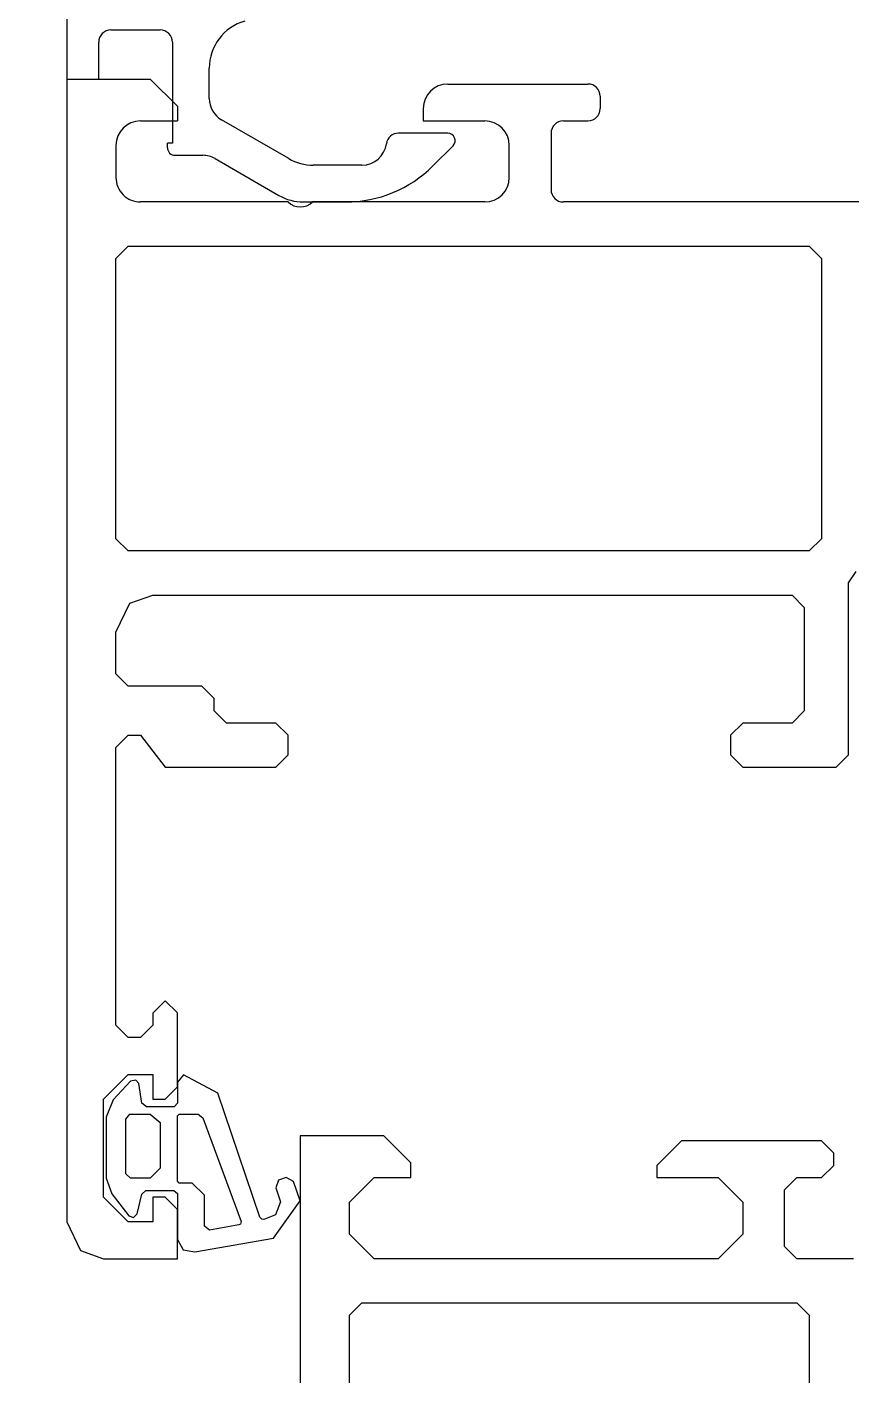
# Model space of a CAD drawing. Header units: millimetres. Extents: x 1251.1 to 1334.1, y 1577.6 to 1641.3.
# Drawn here: x 1275.2268 to 1275.2603, y 1612.5915 to 1612.6463 of the extents above; entities that cross this region are included whole.
import ezdxf

# ---------------------------------------------------------------- set-up
doc = ezdxf.new("R2010")
doc.units = ezdxf.units.MM
doc.linetypes.add('ACAD_ISO02W100', pattern=[15, 12, -3])
doc.layers.add('MONTANTI sezioni - windows structure section', color=2, linetype='Continuous')
doc.layers.add('MURATURA', color=140, linetype='Continuous')

# ---------------------------------------------------------------- blocks, each defined once
blk = doc.blocks.new('199120')
at = {"layer": 'MONTANTI sezioni - windows structure section', "linetype": 'Continuous'}
for p, q in [((26, 74.99993897000002), (-29.5, 74.99993897000002)), ((26, 71.59991455), (26, 74.99993897000002)), ((7.299987790000003, 72.99993897000002), (18.70001221, 72.99993897000002)), ((18.70001221, 72.99993897000002), (19.20001221, 72.49993897000002)), ((21, 71.99993897000002), (22, 72.99993897000002)), ((22, 72.99993897000002), (23.29998779, 72.99993897000002)), ((23.29998779, 72.99993897000002), (24.29998779, 71.99993897000002)), ((19.20001221, 72.49993897000002), (19.20001221, 54.79998778999999)), ((21, 66), (21, 71.99993897000002)), ((24.29998779, 71.99993897000002), (24.29998779, 70.49993897000002)), ((24.89996338, 70.5), (25.99993897, 71.60003661999997)), ((24.29998779, 70.5), (24.89996338, 70.5)), ((21, 65), (21, 66)), ((21, 58), (21, 65)), ((24.79998779, 60.5), (24.29998779, 60.5)), ((24.29998779, 60.5), (24.29998779, 58)), ((25.79998779, 59.5), (24.79998779, 60.5)), ((25.79998779, 53.79998778999999), (25.79998779, 59.5)), ((22, 57), (21, 58)), ((24.29998779, 58), (23.29998779, 57)), ((23.29998779, 57), (22, 57)), ((21, 54.79998778999999), (21.5, 55.29998778999999)), ((21.5, 55.29998778999999), (23.79998779, 55.29998778999999)), ((23.79998779, 55.29998778999999), (24.29998779, 54.79998778999999)), ((19.20001221, 54.79998778999999), (18.70001221, 54.29998778999999)), ((21, 52.5), (21, 54.79998778999999)), ((24.29998779, 54.79998778999999), (24.29998779, 53.79998778999999)), ((18.70001221, 54.29998778999999), (7.299987790000003, 54.29998778999999)), ((24.29998779, 53.79998778999999), (24.79998779, 53.29998778999999)), ((25.29998779, 53.29998778999999), (25.79998779, 53.79998778999999)), ((24.79998779, 53.29998778999999), (25.29998779, 53.29998778999999))]:
    blk.add_line(p, q, dxfattribs=at)
blk = doc.blocks.new('224310')
at = {"layer": 'MONTANTI sezioni - windows structure section', "linetype": 'Continuous'}
for p, q in [((2.641989093984961, 2.421451307461211), (1.751989703984947, 1.731448867461154)), ((3.281988483984946, 2.651462287461186), (2.641989093984961, 2.421451307461211)), ((5.761984203984952, 2.651462287461186), (3.281988483984946, 2.651462287461186)), ((6.471990923984947, 2.361453747461155), (5.761984203984952, 2.651462287461186)), ((7.221990923984947, 1.651462287461186), (6.471990923984947, 2.361453747461155)), ((1.751989703984947, 1.731448867461154), (1.681982373984937, 1.541461677461143)), ((3.281988483984946, 1.651462287461186), (3.451986643984952, 1.851459237461199)), ((3.281988483984946, 0.8514592374611993), (3.281988483984946, 1.651462287461186)), ((3.451986643984952, 1.851459237461199), (5.681982373984937, 1.851459237461199)), ((5.681982373984937, 1.851459237461199), (5.88197932398495, 1.681461067461214)), ((5.88197932398495, 1.681461067461214), (5.88197932398495, 0.8514592374611993)), ((7.271978713984936, 1.44145557746117), (7.221990923984947, 1.651462287461186)), ((1.681982373984937, 1.541461677461143), (1.831991533984962, 1.381458017461227)), ((1.831991533984962, 1.381458017461227), (2.63197932398495, 1.19145557746117)), ((2.63197932398495, 1.19145557746117), (2.781988483984946, 1.031451917461254)), ((6.181982373984937, 1.001453137461226), (6.331991533984962, 1.19145557746117)), ((6.331991533984962, 1.19145557746117), (7.13197932398495, 1.321460457461171)), ((7.13197932398495, 1.321460457461171), (7.271978713984936, 1.44145557746117)), ((2.781988483984946, 1.031451917461254), (2.781988483984946, -0.09853771253881405)), ((3.681982373984937, 0.4514500874611826), (3.281988483984946, 0.8514592374611993)), ((5.88197932398495, 0.8514592374611993), (5.541982983984951, 0.4514500874611826)), ((6.181982373984937, -0.1185419825387726), (6.181982373984937, 1.001453137461226)), ((5.541982983984951, 0.4514500874611826), (3.681982373984937, 0.4514500874611826)), ((0.3619903139849612, -0.4785425925388154), (0.2819884839849465, -0.9585383225388568)), ((0.7819884839849465, -0.2485468625387739), (0.3619903139849612, -0.4785425925388154)), ((2.651983593984937, -0.2485468625387739), (0.7819884839849465, -0.2485468625387739)), ((2.781988483984946, -0.09853771253881405), (2.651983593984937, -0.2485468625387739)), ((3.081991533984962, -0.318538932538786), (3.16197810398495, -0.2485468625387739)), ((3.081991533984962, -0.848537712538814), (3.081991533984962, -0.318538932538786)), ((3.16197810398495, -0.2485468625387739), (5.811987263984946, -0.2485468625387739)), ((5.811987263984946, -0.2485468625387739), (5.88197932398495, -0.3285486925387886)), ((5.88197932398495, -0.3285486925387886), (5.88197932398495, -1.088543202538801)), ((6.331991533984962, -0.2485468625387739), (6.181982373984937, -0.1185419825387726)), ((7.181982373984937, -0.2485468625387739), (6.331991533984962, -0.2485468625387739)), ((6.741979933984936, -1.888546252538845), (7.481985423984952, -0.4985468625387739)), ((7.481985423984952, -0.4985468625387739), (7.181982373984937, -0.2485468625387739)), ((0.2819884839849465, -0.9585383225388568), (0.8419860339849379, -4.158550522538803)), ((2.581991533984962, -1.348537712538814), (3.081991533984962, -0.848537712538814)), ((5.88197932398495, -1.088543202538801), (5.731985423984952, -1.278545642538802)), ((1.16197810398495, -1.55854442253883), (1.331991533984962, -1.348537712538814)), ((1.38197932398495, -2.748546862538774), (1.16197810398495, -1.55854442253883)), ((1.331991533984962, -1.348537712538814), (2.581991533984962, -1.348537712538814)), ((5.731985423984952, -1.278545642538802), (1.511984203984952, -2.848537712538814)), ((1.691992143984947, -3.608547472538817), (6.741979933984936, -1.888546252538845)), ((1.41197810398495, -2.818538932538786), (1.38197932398495, -2.748546862538774)), ((1.511984203984952, -2.848537712538814), (1.41197810398495, -2.818538932538786)), ((1.591986033984938, -3.768551132538846), (1.611990313984961, -3.688549302538831)), ((1.781988483984946, -4.238537102538828), (1.591986033984938, -3.768551132538846)), ((1.611990313984961, -3.688549302538831), (1.691992143984947, -3.608547472538817)), ((0.8419860339849379, -4.158550522538803), (2.351980543984951, -5.248546862538774)), ((2.311987263984946, -4.448543812538787), (1.781988483984946, -4.238537102538828)), ((2.891989093984961, -4.248546862538774), (2.311987263984946, -4.448543812538787)), ((3.201986643984952, -4.368541982538773), (2.891989093984961, -4.248546862538774)), ((3.311987263984946, -4.678539542538829), (3.201986643984952, -4.368541982538773)), ((3.141989093984961, -4.978542592538815), (3.311987263984946, -4.678539542538829)), ((2.351980543984951, -5.248546862538774), (3.141989093984961, -4.978542592538815))]:
    blk.add_line(p, q, dxfattribs=at)

msp = doc.modelspace()

# ---------------------------------------------------------------- hatches: boundary and pattern name
at = {"layer": 'MURATURA', "linetype": 'ACAD_ISO02W100'}
h = msp.add_hatch(dxfattribs=at)
h.set_pattern_fill('ANSI35', color=3, scale=0.05)
h.set_pattern_definition([(45, (0, 0), (-0.2245064030267288, 0.2245064030267289), []), (45, (0.2245065000000001, 0), (-0.2245064030267288, 0.2245064030267289), [0.396875, -0.079375, 0, -0.079375])])
h.paths.add_polyline_path([(1275.456753483145, 1615.634523159729), (1275.156753483145, 1615.634523159729), (1275.156753483145, 1613.888217224021), (1275.456753483146, 1613.888217224021)])
h.paths.add_polyline_path([(1275.456753483146, 1612.502217224021), (1275.156753483145, 1612.502217224021), (1275.156753483145, 1611.751262682027), (1275.456753483146, 1611.751262682027)])
h.paths.add_polyline_path([(1275.456753483146, 1611.751262682027), (1275.156753483145, 1611.751262682027), (1275.156753483145, 1610.859523159729), (1275.456753483146, 1610.859523159729)])
h.paths.add_polyline_path([(1276.706753483145, 1610.859523159729), (1275.456753483145, 1610.859523159729), (1275.456753483146, 1610.559523159729), (1276.706753483145, 1610.559523159729)])
h.paths.add_polyline_path([(1280.083173709272, 1610.859523159729), (1279.606753483146, 1610.859523159729), (1278.092753483145, 1610.859523159729), (1278.092753483145, 1610.559523159729), (1280.083173709272, 1610.559523159729)])
h.paths.add_polyline_path([(1281.066059752196, 1610.798323204241), (1281.088141802334, 1610.798323204241), (1281.088141802334, 1610.853528329592), (1281.066059752196, 1610.853528329592), (1280.383173709272, 1610.859523159729), (1280.383173709272, 1610.559523159729), (1281.066059752196, 1610.559523159729)])
h.paths.add_polyline_path([(1286.476753483145, 1610.859523159729), (1283.906555309423, 1610.859523159729), (1283.906555309423, 1610.559523159729), (1286.476753483145, 1610.559523159729)])
h.paths.add_polyline_path([(1283.431753483145, 1610.859523159729), (1282.810541713302, 1610.859523159729), (1282.810541713302, 1610.853528329592), (1282.788459663164, 1610.853528329592), (1282.788459663164, 1610.798323204241), (1282.810541713302, 1610.798323204241), (1282.810541713302, 1610.559523159729), (1283.431753483145, 1610.559523159729)])
h.paths.add_polyline_path([(1287.856753483145, 1610.859523159729), (1286.476753483145, 1610.859523159729), (1286.476753483145, 1610.559523159729), (1287.856753483145, 1610.559523159729)])
h.paths.add_polyline_path([(1288.156753483145, 1620.259523159729), (1287.856753483144, 1620.259523159729), (1287.856753483144, 1619.927217224021), (1288.156753483145, 1619.927217224021)])
h.paths.add_polyline_path([(1288.156753483145, 1618.409523159729), (1287.856753483144, 1618.409523159729), (1287.856753483144, 1618.059523159729), (1287.731753483143, 1618.059523159729), (1287.731753483143, 1618.042164282457), (1287.742994117388, 1618.042291516555), (1287.743056600734, 1618.036771357635), (1287.731753483143, 1618.036643416282), (1287.731753483143, 1617.909523159729), (1287.856753483144, 1617.909523159729), (1287.856753483144, 1616.268433821685, -0.09632442020552003), (1287.890346662308, 1616.260620894303), (1287.892460222294, 1616.261089947665, -1.409615050015798), (1287.905630186941, 1616.253700762244), (1287.920838684319, 1616.253700762244), (1287.920838684319, 1616.267700762244), (1287.925838684319, 1616.267700762244), (1287.925838684319, 1616.302200762244), (1288.035838684319, 1616.302200762244), (1288.035838684319, 1616.312200762244), (1287.980838684319, 1616.312200762244), (1287.980838684319, 1617.512200762244), (1287.941338684319, 1617.505000762244, -0.4142135623731002), (1287.942638684319, 1617.503700762245), (1287.946338684319, 1617.469200762244, -0.4142135623730951), (1287.947338684318, 1617.470200762244), (1287.966338684319, 1617.470200762244), (1287.966338684319, 1617.455200762245), (1287.942838684319, 1617.455200762245), (1287.942838684319, 1617.016534821501), (1287.942838684319, 1616.985674771253, -0.3790516119486363), (1287.94607038237, 1616.972544212884, 0.620867106915617), (1287.947540199818, 1616.971518201157, -0.7297554518617066), (1287.955522456552, 1616.949632983766, -0.5119182938506173), (1287.956838684318, 1616.948684300468), (1287.956838684319, 1616.927684300468), (1287.952838684319, 1616.927684300468), (1287.952838684319, 1616.918184300468), (1287.946088684319, 1616.915184300468), (1287.946088684319, 1616.913784821501), (1287.952838684319, 1616.913784821501), (1287.945588684319, 1616.915684300468, -1), (1287.944588684318, 1616.915684300468), (1287.94437192472, 1616.913784821501), (1287.944588684318, 1616.913784821501), (1287.944588684318, 1616.917684300468), (1287.943588684319, 1616.917684300468), (1287.944588684318, 1616.915684300468, 1), (1287.945588684319, 1616.915684300468), (1287.944588575847, 1616.927173886061, 0.4203278659906254), (1287.944088684319, 1616.927684300468), (1287.943338684319, 1616.927684300468, -0.4142135625510318), (1287.942838684319, 1616.928184300468, -1.067497911794788), (1287.945359165693, 1616.928349049124), (1287.946088684319, 1616.930989715194), (1287.946088684319, 1616.939684300468), (1287.945600615065, 1616.945331958972, -0.4883684815509557), (1287.945280935352, 1616.943787409157), (1287.944338684319, 1616.945431950885), (1287.944338684319, 1616.943818275064, 0.5773502690743991), (1287.945838684319, 1616.944684300468, 0.4202604686357269), (1287.937034562273, 1616.947708077995), (1287.938477291764, 1616.945190034751), (1287.937926534358, 1616.947245489373), (1287.935452718998, 1616.94839904842), (1287.935210026717, 1616.948008377082), (1287.934457858347, 1616.948862959561), (1287.931838684319, 1616.950084300468), (1287.93387604004, 1616.951034335043), (1287.936049672383, 1616.956321624474), (1287.938763953429, 1616.951584300468), (1287.939728677248, 1616.951584300468), (1287.942838684319, 1616.956970990725), (1287.942838684319, 1616.97516320439), (1287.942482823222, 1616.975784300468), (1287.941567801006, 1616.975784300468), (1287.939040546635, 1616.971406967493), (1287.937071039432, 1616.974844413209), (1287.935452718998, 1616.97559904842), (1287.935210026717, 1616.975208377082), (1287.934457858347, 1616.976062959561), (1287.931838684319, 1616.977284300468), (1287.930838684319, 1616.977284300468), (1287.919262518752, 1616.981334821501), (1287.910688684318, 1616.984334821501, -0.4142135623730947), (1287.910188684318, 1616.984834821501), (1287.910188684318, 1616.987334821501), (1287.942838684319, 1616.987334821501), (1287.942838684319, 1617.016534821501), (1287.942838684319, 1617.450700762244), (1287.942654862448, 1617.450900762244), (1287.923238684319, 1617.450900762244), (1287.923238684319, 1617.448900762245), (1287.916688684319, 1617.448900762245), (1287.916688684319, 1617.450900762244), (1287.898038684319, 1617.450900762244), (1287.898038684319, 1617.464700762245), (1287.884338684318, 1617.464700762245), (1287.884338684318, 1617.466543243461, -0.271448357002577), (1287.884338684318, 1617.476858281027), (1287.884338684318, 1617.531479555636), (1287.892003929958, 1617.556200762245), (1287.890666078769, 1617.556200762245, 0.8555416619106179), (1287.889748667093, 1617.562057045812), (1287.888338684319, 1617.564700762244), (1287.8901844182, 1617.564700762244), (1287.891683197536, 1617.573200762244), (1287.900338684319, 1617.573200762244), (1287.900338684319, 1617.573700762244, 0.2035297149911668), (1287.893862767395, 1617.570950762245), (1287.89534493823, 1617.570950762245, -0.3567297367405337), (1287.905406158356, 1617.57210024592, 0.2481821583237706), (1287.912838684319, 1617.571249655855), (1287.912838684319, 1617.574300762245), (1287.915838684318, 1617.573700762244), (1287.915838684318, 1617.605200762245), (1288.156753483145, 1617.605200762245)])
h.paths.add_polyline_path([(1287.927988684319, 1617.440700762244), (1287.928888684318, 1617.440700762244, 1), (1287.928888684318, 1617.441300762245), (1287.9282427172, 1617.441160347003, -0.5898519522632197)], flags=16)
h.paths.add_polyline_path([(1287.927688684319, 1616.999234821501, -7.433347962074191), (1287.926252754182, 1617.003457354266, 0.8217885193811031), (1287.926138684319, 1617.004034821501, 2.061552811797804), (1287.924938684319, 1617.003734821501)], flags=16)
h.paths.add_polyline_path([(1287.927688684319, 1616.995034821501), (1287.928688684319, 1616.989534821501), (1287.928688684319, 1616.992534821501), (1287.927688684319, 1617.00344391241)], flags=16)
h.paths.add_polyline_path([(1287.928688684319, 1617.450700762244), (1287.928688684319, 1617.447700762244), (1287.927488684319, 1617.430900762244), (1287.927488684319, 1616.995034821501), (1287.926688684319, 1616.995034821501), (1287.926688684319, 1617.430900762244), (1287.926688684319, 1617.445000762245)], flags=16)
h.paths.add_polyline_path([(1287.918888684319, 1617.445200762244), (1287.918888684319, 1617.430700762244), (1287.918888684319, 1616.995034821501), (1287.916688684319, 1616.989534821501), (1287.916688684319, 1616.992534821501), (1287.917688684319, 1617.430700762244), (1287.917688684319, 1617.445200762244)], flags=16)
h.paths.add_polyline_path([(1287.902538684318, 1617.450700762244), (1287.902538684318, 1617.016534821501), (1287.906438684319, 1616.988884821501), (1287.906438684319, 1617.016534821501)], flags=16)
h.paths.add_polyline_path([(1287.918688684319, 1617.445000762245), (1287.918688684319, 1617.430900762244), (1287.917888684319, 1617.430900762244), (1287.917888684319, 1617.445000762245)], flags=0)
h.paths.add_polyline_path([(1287.918688684319, 1616.995034821501), (1287.917888684319, 1616.995034821501), (1287.917888684319, 1617.016534821501), (1287.918688684319, 1617.016534821501)], flags=0)
h.paths.add_polyline_path([(1287.947221021968, 1616.976684300468), (1287.946095408117, 1616.976684300468), (1287.946095408117, 1616.972592205622, 0.105172265182314)], flags=17)
h.paths.add_polyline_path([(1287.947221021968, 1616.977884300468), (1287.945910087964, 1616.977884300468), (1287.945910087964, 1616.982318006593, -0.1148136773592622)], flags=17)
h.paths.add_polyline_path([(1287.905538684319, 1616.935034821501), (1287.905338684319, 1616.935034821501), (1287.905338684319, 1616.925034821501), (1287.905538684319, 1616.924881880325)], flags=16)
h.paths.add_polyline_path([(1287.942638684319, 1616.911831412435), (1287.941567801006, 1616.907834821501), (1287.942532524826, 1616.907834821501), (1287.942638684319, 1616.908020105157)], flags=16)
h.paths.add_polyline_path([(1287.942357822973, 1616.907182825313), (1287.942410728055, 1616.907380269766), (1287.942195012734, 1616.90700663987)], flags=0)
h.paths.add_polyline_path([(1287.942748225786, 1616.906934821501), (1287.942838684319, 1616.907477645112), (1287.942838684319, 1616.907834821501), (1287.941548385876, 1616.907834821501), (1287.941698365865, 1616.906934821501)], flags=0)
h.paths.add_polyline_path([(1287.941538684319, 1616.911026916347), (1287.943588684319, 1616.911026916347), (1287.943588684319, 1616.913784821501), (1287.941538684319, 1616.926312599279)], flags=16)
h.paths.add_polyline_path([(1287.912529455188, 1616.917851586117), (1287.911888684319, 1616.917209015733), (1287.911888684319, 1616.923734430852, -0.4784323438488244)], flags=16)
h.paths.add_polyline_path([(1287.954588684319, 1616.911034821501), (1287.953588684318, 1616.913784821501), (1287.953588684318, 1616.911034821501)], flags=16)
h.paths.add_polyline_path([(1287.950838684319, 1616.896534821501), (1287.951088684319, 1616.896534821501), (1287.951088684319, 1616.899284821501), (1287.951052778073, 1616.900634821501), (1287.950838684319, 1616.900634821501)], flags=16)
h.paths.add_polyline_path([(1287.954588684319, 1616.899284821501), (1287.954588684319, 1616.89946099648), (1287.95452462069, 1616.899284821501)], flags=16)
h.paths.add_polyline_path([(1287.946088684319, 1616.893784821501), (1287.948458625405, 1616.893784821501), (1287.946088684319, 1616.896349458234)], flags=16)
h.paths.add_polyline_path([(1287.942482823222, 1616.899734821501), (1287.941567801006, 1616.899734821501), (1287.941307993385, 1616.899284821501), (1287.942740653691, 1616.899284821501)], flags=0)
h.paths.add_polyline_path([(1287.92787604004, 1616.905384786926), (1287.926896192359, 1616.905841697403), (1287.927165983944, 1616.904834821501), (1287.928102133703, 1616.904834821501)], flags=16)
h.paths.add_polyline_path([(1287.928457858347, 1616.907556162408), (1287.928097746804, 1616.907388239638), (1287.928312453654, 1616.907013504708)], flags=16)
h.paths.add_polyline_path([(1287.938410728055, 1616.907380269765), (1287.937801809433, 1616.906325591775), (1287.937964968686, 1616.905716673154)], flags=0)
h.paths.add_polyline_path([(1287.938898205775, 1616.907834821501), (1287.937567801006, 1616.907834821501), (1287.936964968686, 1616.905585020655), (1287.937165983944, 1616.904834821501), (1287.938398272479, 1616.904834821501)], flags=0)
h.paths.add_polyline_path([(1287.939567801006, 1616.907834821501), (1287.939048185764, 1616.908734821501), (1287.937770128775, 1616.906504186592), (1287.938178014302, 1616.904056546894), (1287.93824829249, 1616.903934821501), (1287.938763953429, 1616.904834821501)], flags=0)
h.paths.add_polyline_path([(1287.946914791851, 1616.903784821501, -0.2283360803227158), (1287.945187847657, 1616.895100399207), (1287.942532524826, 1616.899734821501), (1287.939567801006, 1616.899734821501), (1287.937040546634, 1616.895357488525), (1287.934532524825, 1616.899734821501), (1287.933567801006, 1616.899734821501), (1287.931494668821, 1616.896144051226), (1287.930743433566, 1616.898947699366), (1287.929452718998, 1616.899549569453), (1287.929210026717, 1616.899158898115), (1287.928457858347, 1616.900013480594), (1287.925838684319, 1616.901234821501), (1287.92787604004, 1616.902184856076), (1287.928386797842, 1616.90342725769), (1287.929703733222, 1616.908342127437), (1287.929996626441, 1616.907834821501), (1287.930532524825, 1616.907834821501), (1287.933040546634, 1616.912212154475), (1287.935567801006, 1616.907834821501), (1287.936532524825, 1616.907834821501), (1287.937048185764, 1616.908734821501), (1287.937567801006, 1616.907834821501), (1287.939629717532, 1616.904834821501), (1287.942763953429, 1616.904834821501), (1287.943567801006, 1616.907834821501), (1287.943019017432, 1616.908785342534), (1287.945910087964, 1616.908785342534), (1287.945910087964, 1616.915184300468), (1287.950588684319, 1616.915184300468, 0.520473367305674), (1287.951058581031, 1616.915855172), (1287.953588684318, 1616.910858646523), (1287.951058581031, 1616.915855172, -0.5204733673048683), (1287.950588684319, 1616.915184300468), (1287.946095408117, 1616.915184300468), (1287.946095408117, 1616.911026916347, -0.07153290864980856), (1287.947050552276, 1616.908284821501), (1287.950639377775, 1616.908284821501, 0.2808556642637923), (1287.947083163659, 1616.908109204429, -0.1072910989195366)], flags=16)
h.paths.add_polyline_path([(1287.950338684319, 1616.891184300468, -0.5204733673209005), (1287.950808581031, 1616.890513428937), (1287.952862292304, 1616.893784821501)], flags=16)
h.paths.add_polyline_path([(1287.950338684319, 1616.909184300468), (1287.949338684318, 1616.909184300468), (1287.9461923721, 1616.905734821501), (1287.947221021968, 1616.905734821501)], flags=16)
h.paths.add_polyline_path([(1287.929548385877, 1616.899734821501), (1287.930178014302, 1616.903513096107), (1287.927996626441, 1616.899734821501)], flags=0)
h.paths.add_polyline_path([(1287.933048185763, 1616.908734821501), (1287.932187199802, 1616.907232114377), (1287.932660196806, 1616.906406577146)], flags=0)
h.paths.add_polyline_path([(1287.933567801006, 1616.907834821501), (1287.932201775602, 1616.910200846904), (1287.931703733222, 1616.908342127436), (1287.93199662644, 1616.907834821501)], flags=0)
h.paths.add_polyline_path([(1287.947221021968, 1616.901834821501), (1287.946095408117, 1616.901834821501), (1287.946095408117, 1616.896542726655), (1287.941387844062, 1616.896542726655), (1287.940532524826, 1616.899734821501), (1287.937567801006, 1616.899734821501), (1287.935040546635, 1616.895357488526), (1287.930813655032, 1616.902734821501), (1287.932201260124, 1616.902734821501), (1287.932322728315, 1616.903188146961), (1287.931540508162, 1616.907882094093), (1287.93293382641, 1616.905468796098), (1287.933703733222, 1616.908342127436), (1287.936248292491, 1616.903934821501), (1287.936763953429, 1616.904834821501), (1287.943838684319, 1616.904834821501), (1287.943838684319, 1616.908837452624, -0.1980842244545885)], flags=0)
h.paths.add_polyline_path([(1287.944588684318, 1616.899284821501), (1287.945838684319, 1616.896690899069), (1287.945838684319, 1616.901834821501), (1287.944588684318, 1616.902991397146)], flags=0)
h.paths.add_polyline_path([(1287.941728677248, 1616.902734821501), (1287.942941112813, 1616.904834821501), (1287.942763953429, 1616.904834821501), (1287.941560744573, 1616.902734821501)], flags=0)
h.paths.add_polyline_path([(1287.936398272479, 1616.902734821501), (1287.937048185764, 1616.898834821501), (1287.934813655032, 1616.902734821501), (1287.936398272479, 1616.902734821501), (1287.935796734173, 1616.906344532907), (1287.93672029054, 1616.90289777362), (1287.936813655032, 1616.902734821501)], flags=0)
h.paths.add_polyline_path([(1287.910338684319, 1616.908834821501, -0.4142135623731176), (1287.910638684319, 1616.908534821501), (1287.910838684319, 1616.908534821501, 0.4142135623730951), (1287.910338684319, 1616.909034821501, 2.305040646832476), (1287.903310244635, 1616.909034821501)], flags=16)
h.paths.add_polyline_path([(1287.905538684319, 1616.899034821501, 1.287696884126436), (1287.907038684319, 1616.900034821501, 3.004626061660565)], flags=16)
h.paths.add_polyline_path([(1287.945910087964, 1616.905926916347), (1287.945838684319, 1616.906934821501), (1287.945838684319, 1616.905849646742), (1287.945910087964, 1616.90473298689)], flags=0)
h.paths.add_polyline_path([(1287.932312453654, 1616.900556138293), (1287.933017845774, 1616.901787282367), (1287.932763953429, 1616.902734821501), (1287.931728677248, 1616.902734821501)], flags=0)
h.paths.add_polyline_path([(1287.909188684319, 1616.885534821501), (1287.909188684319, 1616.887534821501), (1287.899338684319, 1616.887534821501), (1287.899338684319, 1616.872534821501), (1287.906038684319, 1616.872534821501), (1287.906038684319, 1616.871034821501), (1287.904038684319, 1616.871034821501), (1287.904038684319, 1616.869034821501), (1287.899338684319, 1616.869034821501), (1287.899338684319, 1616.858034821501), (1287.904038684319, 1616.858034821501), (1287.941338684319, 1616.856034821501), (1287.941338684319, 1616.871034821501), (1287.939338684319, 1616.871034821501), (1287.939338684319, 1616.872534821501), (1287.941338684319, 1616.887534821501), (1287.936188684319, 1616.887534821501), (1287.936188684319, 1616.885034821501), (1287.909688684319, 1616.885234821501, -0.4142135623731173), (1287.909388684319, 1616.885534821501), (1287.909388684319, 1616.887534821501), (1287.909188684319, 1616.887534821501), (1287.909188684319, 1616.885534821501, 0.7207592199694189), (1287.910088684319, 1616.885234821501), (1287.935688684319, 1616.885234821501), (1287.935905498205, 1616.885327477008, -0.2047200237792095), (1287.935688684319, 1616.885234821501), (1287.909688684319, 1616.885234821501), (1287.909688684319, 1616.885034821501, -0.4142135622399033)], flags=16)
h.paths.add_polyline_path([(1287.950838684319, 1616.886684300468, 0.414213562373095), (1287.950338684319, 1616.887184300468, 0.849882950130926), (1287.950838684319, 1616.881965206704)], flags=16)
h.paths.add_polyline_path([(1287.946838684318, 1616.870184300468), (1287.948838684319, 1616.870184300468, 0.414213562373095), (1287.949338684319, 1616.870684300468, 0.4142135622399026), (1287.949838684319, 1616.870184300468, 1.917188118692041), (1287.950366635168, 1616.870940898769), (1287.954817387085, 1616.872393207077, 0.5219940003537873), (1287.947313025968, 1616.870842414351, -0.5119182938458535)], flags=16)
h.paths.add_polyline_path([(1287.967402418237, 1616.888666090777, -0.2440710539835995), (1287.967402418237, 1616.868702510159, -0.7852834424796222), (1287.963838684319, 1616.869572314453), (1287.963838684319, 1616.882684300468), (1287.961838684319, 1616.882684300468, 1.153515665027133), (1287.964252698354, 1616.886616489485, -1.103250625712284)], flags=16)
h.paths.add_polyline_path([(1287.927988684319, 1616.824534821501), (1287.928888684318, 1616.824534821501, 1), (1287.928888684318, 1616.825134821501), (1287.9282427172, 1616.82499440626, -0.5898519522632197)], flags=0)
h.paths.add_polyline_path([(1287.927688684319, 1616.383400762244, -7.433347967348145), (1287.926252754182, 1616.38762329501, 0.821788519393153), (1287.926138684319, 1616.388200762245, 2.061552811797659), (1287.924938684319, 1616.387900762244)], flags=16)
h.paths.add_polyline_path([(1287.927688684319, 1616.383400762244), (1287.927293684319, 1616.375500762244), (1287.923438684319, 1616.375500762244), (1287.923438684319, 1616.373700762245), (1287.928688684319, 1616.373700762245), (1287.928688684319, 1616.376700762244), (1287.927688684319, 1616.385100762244)], flags=16)
h.paths.add_polyline_path([(1287.917688684319, 1616.829034821501), (1287.916688684319, 1616.834534821501), (1287.916688684319, 1616.831534821501), (1287.917688684319, 1616.632519340037)], flags=0)
h.paths.add_polyline_path([(1287.921938684319, 1616.834534821501), (1287.906438684319, 1616.834534821501), (1287.906438684319, 1616.393700762244), (1287.906438684319, 1616.373050762244), (1287.907873869503, 1616.371500762245), (1287.916688684319, 1616.371500762245), (1287.916688684319, 1616.376700762244), (1287.917888684319, 1616.397100762243), (1287.917888684319, 1616.8327348215), (1287.921938684319, 1616.832734821501)], flags=16)
h.paths.add_polyline_path([(1287.928688684319, 1616.836734821501), (1287.928688684319, 1616.831534821501), (1287.927488684319, 1616.393700762243), (1287.927488684319, 1616.828834821501), (1287.926688684319, 1616.828834821501), (1287.926688684319, 1616.393700762244), (1287.926488684319, 1616.379200762244), (1287.926488684319, 1616.829034821501), (1287.929568684319, 1616.836734821501)], flags=16)
h.paths.add_polyline_path([(1287.923938684319, 1616.840234821501), (1287.912438684319, 1616.841734821501, -1), (1287.912438684319, 1616.842734821501), (1287.921438684319, 1616.842734821501), (1287.932938684319, 1616.841234821501, -1), (1287.932938684319, 1616.840234821501)], flags=16)
h.paths.add_polyline_path([(1287.938938684319, 1616.835184821501), (1287.938938684319, 1616.393700762244), (1287.942838684319, 1616.373700762244), (1287.942838684319, 1616.393700762244)], flags=16)
h.paths.add_polyline_path([(1287.943838684319, 1616.369700762245, -0.4142135624063931), (1287.944838684319, 1616.370700762245), (1287.942838684319, 1616.370700762244)], flags=16)
h.paths.add_polyline_path([(1287.942638684319, 1616.320700762245), (1287.942638684319, 1616.352400762244), (1287.941538684319, 1616.352400762244), (1287.941538684319, 1616.337000762245)], flags=16)
h.paths.add_polyline_path([(1287.918688684319, 1616.828834821501), (1287.917888684319, 1616.828834821501), (1287.917688684319, 1616.829034821501), (1287.918688684319, 1616.829034821501), (1287.918688684319, 1616.393700762244), (1287.918888684319, 1616.379200762244), (1287.918888684319, 1616.393700762244)], flags=16)
h.paths.add_polyline_path([(1287.918688684319, 1616.393500762244), (1287.918688684319, 1616.379200762244), (1287.917888684319, 1616.379200762244), (1287.917888684319, 1616.393500762244)], flags=0)
h.paths.add_polyline_path([(1287.966338684319, 1616.355200762245), (1287.966338684319, 1616.368200762244, 1), (1287.964338684319, 1616.368200762244), (1287.96438290531, 1616.355494848093, 1.161609647338991)], flags=16)
h.paths.add_polyline_path([(1287.932938684319, 1616.368000762244), (1287.923938684319, 1616.368000762244), (1287.923938684319, 1616.365500762244, -0.4142135623064989), (1287.923438684319, 1616.366000762244), (1287.923438684319, 1616.368000762244), (1287.921438684319, 1616.368000762244, -0.4142135623730941), (1287.921938684319, 1616.367500762245), (1287.923438684319, 1616.367500762245)], flags=16)
h.paths.add_polyline_path([(1287.897838684318, 1616.354787637359), (1287.898177516824, 1616.354200762244), (1287.899748691389, 1616.354200762244), (1287.897838684318, 1616.357508991535)], flags=16)
h.paths.add_polyline_path([(1287.901588684319, 1616.327750762244), (1287.901388684319, 1616.32779765508), (1287.901388684319, 1616.327550762245, -0.4142135623682167)], flags=16)
h.paths.add_polyline_path([(1287.905538684319, 1616.319200762244), (1287.905338684319, 1616.319200762244), (1287.905338684319, 1616.309200762244), (1287.905538684319, 1616.309047821068)], flags=16)
h.paths.add_polyline_path([(1287.891456346669, 1616.331300762244), (1287.892838684319, 1616.331300762244), (1287.892838684319, 1616.335858281028, 0.1183644341850213)], flags=16)
h.paths.add_polyline_path([(1287.88295634667, 1616.353300762244), (1287.884338684318, 1616.353300762244), (1287.884338684318, 1616.357858281027, 0.1183644341738465)], flags=16)
h.paths.add_polyline_path([(1287.8993467676, 1616.352700762244), (1287.899884623605, 1616.354708068181), (1287.900177516824, 1616.354200762244), (1287.900713415209, 1616.354200762244), (1287.902658182147, 1616.357595027962), (1287.902045604771, 1616.35530885807), (1287.903073641332, 1616.354829476748), (1287.904658182147, 1616.357595027962), (1287.903748691389, 1616.354200762244), (1287.904772029168, 1616.354200762244), (1287.9062881547, 1616.356214066733), (1287.905601328597, 1616.353650796819), (1287.907638684319, 1616.352700762244), (1287.905019510291, 1616.351479421337), (1287.902066491566, 1616.348124324046), (1287.902429182873, 1616.350300762244), (1287.901909567631, 1616.351200762244), (1287.900944843812, 1616.351200762244), (1287.899000076873, 1616.347806496526), (1287.899909567631, 1616.351200762244), (1287.894838684319, 1616.351200762244), (1287.894838684319, 1616.343700762244), (1287.897838684318, 1616.343700762244), (1287.897838684318, 1616.318200762244), (1287.897838684318, 1616.299200762244), (1287.911338684319, 1616.300900762245, 0.9052897873489504), (1287.912088684319, 1616.308426013914), (1287.912088684319, 1616.308200762244), (1287.915838684318, 1616.308200762244), (1287.915838684318, 1616.296200762244), (1287.894838684319, 1616.296200762244), (1287.894838684319, 1616.319450762244), (1287.893673822462, 1616.32432887276, -0.1551992392312012), (1287.891456346669, 1616.330100762244), (1287.893838684319, 1616.330100762244), (1287.895578996742, 1616.342700762244, -3.830235307395358), (1287.89428435551, 1616.346305565512, 1.795423136582553), (1287.892838684319, 1616.347200762244), (1287.892698684318, 1616.348200762244), (1287.886838684318, 1616.348200762244), (1287.886838684319, 1616.294815425555, 0.07530872579190465), (1287.887287293733, 1616.291853848631), (1287.892614084269, 1616.266232951754, -0.4101860522196146), (1287.890676512438, 1616.262491567354), (1287.891799468933, 1616.268860170107), (1287.887287293733, 1616.291853848631, -0.0753087257933803), (1287.886838684319, 1616.294815425555), (1287.886838684318, 1616.34467891707, -0.2302041215692192), (1287.882938684319, 1616.352700762244)], flags=16)
h.paths.add_polyline_path([(1287.905077987209, 1616.354923807593), (1287.904612734086, 1616.354111786011), (1287.905601328598, 1616.353650796819)], flags=16)
h.paths.add_polyline_path([(1287.903480742196, 1616.351200762244), (1287.900579162862, 1616.351200762244), (1287.901229076147, 1616.355100762244)], flags=0)
h.paths.add_polyline_path([(1287.894338684319, 1616.340700762244), (1287.893338684318, 1616.336200762244), (1287.893838684319, 1616.336200762244), (1287.897838684318, 1616.340700762244)], flags=0)
h.paths.add_polyline_path([(1287.894838684319, 1616.317200762245, 1.593227826171133), (1287.896078996742, 1616.318200762244, 1.593227826457661)], flags=0)
h.paths.add_polyline_path([(1287.897338684319, 1616.317700762245), (1287.897838684318, 1616.318200762244), (1287.896078996742, 1616.318200762244), (1287.895338684319, 1616.317700762244)], flags=0)
h.paths.add_polyline_path([(1287.894338684319, 1616.320700762244), (1287.893338684318, 1616.325200762244), (1287.893838684319, 1616.325200762244), (1287.897838684318, 1616.320700762244)], flags=16)
h.paths.add_polyline_path([(1285.35187570695, 1616.537647686661), (1286.713744738328, 1616.537647686661), (1286.713744738328, 1617.155860510672), (1285.35187570695, 1617.155860510672)], flags=9)
h.paths.add_polyline_path([(1280.827885312759, 1613.11427060983), (1282.585320510577, 1613.11427060983), (1282.585320510577, 1613.732483433841), (1280.827885312759, 1613.732483433841)], flags=9)
h.paths.add_polyline_path([(1276.848213701629, 1612.972055608124), (1278.302988599309, 1612.972055608124), (1278.302988599309, 1613.590268432135), (1276.848213701629, 1613.590268432135)], flags=9)
h.paths.add_polyline_path([(1281.003055865096, 1617.670198581119), (1282.457626124305, 1617.670198581119), (1282.457626124305, 1618.28841140513), (1281.003055865096, 1618.28841140513)], flags=9)
h.paths.add_polyline_path([(1276.388623040398, 1617.727487322587), (1278.449332453768, 1617.727487322587), (1278.449332453768, 1618.345700146598), (1276.388623040398, 1618.345700146598)], flags=9)

# ---------------------------------------------------------------- linework, layer by layer
at = {"layer": 'MONTANTI sezioni - windows structure section', "linetype": 'Continuous'}
for p, q in [((1275.228447562696, 1612.647217208761), (1275.228447562696, 1612.644217193501)), ((1275.230247489446, 1612.646217208761), (1275.232247519966, 1612.646217208761)), ((1275.229747489446, 1612.644217193501), (1275.229747489446, 1612.645717208761)), ((1275.232747519966, 1612.645717208761), (1275.232747519966, 1612.641617217911)), ((1275.234247550486, 1612.643426574601), (1275.234247550486, 1612.644658882031)), ((1275.228447562696, 1612.644217193501), (1275.228447562696, 1612.597717162981)), ((1275.228447562696, 1612.644217193501), (1275.231847556596, 1612.644217193501)), ((1275.228447562696, 1612.644217193501), (1275.229747489446, 1612.644217193501)), ((1275.232947562696, 1612.643117187401), (1275.231847556596, 1612.644217193501)), ((1275.243947562696, 1612.644017181301), (1275.249647574906, 1612.644017181301)), ((1275.250147574906, 1612.643517181301), (1275.250147574906, 1612.643017181301)), ((1275.232947562696, 1612.643117187401), (1275.232947562696, 1612.642517211811)), ((1275.242947562696, 1612.643017181301), (1275.242947562696, 1612.642517181301)), ((1275.231447562696, 1612.642517211811), (1275.232947562696, 1612.642517211811)), ((1275.237476249216, 1612.640985130201), (1275.234747550486, 1612.642560554401)), ((1275.242947562696, 1612.642517181301), (1275.245447562696, 1612.642517181301)), ((1275.248647574906, 1612.642517181301), (1275.249647574906, 1612.642517181301)), ((1275.243947562696, 1612.642017196551), (1275.241943107126, 1612.642017181291)), ((1275.248147574906, 1612.642017211811), (1275.248147574906, 1612.639717224021)), ((1275.230447562696, 1612.641517211811), (1275.230447562696, 1612.640217193501)), ((1275.232547629826, 1612.641426124471), (1275.232547629826, 1612.641617233171)), ((1275.232747519966, 1612.641617233171), (1275.232547629826, 1612.641617233171)), ((1275.232847495556, 1612.641117217911), (1275.233979545116, 1612.641117217911)), ((1275.243336448186, 1612.640681754961), (1275.244159690376, 1612.641505065811)), ((1275.246447562696, 1612.640217193501), (1275.246447562696, 1612.641517181301)), ((1275.234479545116, 1612.640983245741), (1275.237074393746, 1612.639485145461)), ((1275.240456504346, 1612.640717178241), (1275.238476249216, 1612.640717178241)), ((1275.237447562696, 1612.639217193501), (1275.231447562696, 1612.639217193501)), ((1275.238074363226, 1612.639217208761), (1275.239800590036, 1612.639217140091)), ((1275.245447562696, 1612.639217193501), (1275.238447562696, 1612.639217193501)), ((1275.260947532186, 1612.639217193501), (1275.248647574906, 1612.639217193501)), ((1275.230447562696, 1612.636917205711), (1275.230947562696, 1612.637417205711)), ((1275.230947562696, 1612.637417205711), (1275.258647544386, 1612.637417205711)), ((1275.258647544386, 1612.637417205711), (1275.259147544386, 1612.636917205711)), ((1275.230447562696, 1612.625517181301), (1275.230447562696, 1612.636917205711)), ((1275.259147544386, 1612.636917205711), (1275.259147544386, 1612.625517181301)), ((1275.230947562696, 1612.625017181301), (1275.230447562696, 1612.625517181301)), ((1275.259147544386, 1612.625517181301), (1275.258647544386, 1612.625017181301)), ((1275.258647544386, 1612.625017181301), (1275.230947562696, 1612.625017181301)), ((1275.260247581006, 1612.623717132471), (1275.260557578566, 1612.624177215471)), ((1275.260247581006, 1612.616717224021), (1275.260247581006, 1612.623717132471)), ((1275.231007560256, 1612.622887176411), (1275.231947562696, 1612.623217254541)), ((1275.231947562696, 1612.623217193501), (1275.257947562696, 1612.623217193501)), ((1275.257947562696, 1612.623217193501), (1275.258447562696, 1612.622717193501)), ((1275.230447562696, 1612.621717193501), (1275.231007560256, 1612.622887176411)), ((1275.258447562696, 1612.622717193501), (1275.258447562696, 1612.618517211811)), ((1275.230447562696, 1612.620017181301), (1275.230447562696, 1612.621717193501)), ((1275.230947562696, 1612.619517181301), (1275.230447562696, 1612.620017181301)), ((1275.233947562696, 1612.619517181301), (1275.230947562696, 1612.619517181301)), ((1275.234447562696, 1612.619017211811), (1275.233947562696, 1612.619517181301)), ((1275.234447562696, 1612.618517211811), (1275.234447562696, 1612.619017211811)), ((1275.234947562696, 1612.618017211811), (1275.234447562696, 1612.618517211811)), ((1275.258447562696, 1612.618517211811), (1275.257947562696, 1612.618017211811)), ((1275.230447562696, 1612.617017211811), (1275.230947562696, 1612.617517211811)), ((1275.230947562696, 1612.617517211811), (1275.231447562696, 1612.617517211811)), ((1275.231447562696, 1612.617517211811), (1275.232447562696, 1612.616217224021)), ((1275.236947562696, 1612.618017211811), (1275.234947562696, 1612.618017211811)), ((1275.237447562696, 1612.617517211811), (1275.236947562696, 1612.618017211811)), ((1275.237447562696, 1612.616717162981), (1275.237447562696, 1612.617517211811)), ((1275.255947562696, 1612.618017211811), (1275.255447562696, 1612.617517211811)), ((1275.255447562696, 1612.617517211811), (1275.255447562696, 1612.616717162981)), ((1275.257947562696, 1612.618017211811), (1275.255947562696, 1612.618017211811)), ((1275.230447562696, 1612.605717224021), (1275.230447562696, 1612.617017211811)), ((1275.236947562696, 1612.616217224021), (1275.237447562696, 1612.616717162981)), ((1275.255447562696, 1612.616717224021), (1275.255947562696, 1612.616217224021)), ((1275.259747581006, 1612.616217224021), (1275.260247581006, 1612.616717224021)), ((1275.232447562696, 1612.616217224021), (1275.236947562696, 1612.616217224021)), ((1275.255947562696, 1612.616217224021), (1275.259747581006, 1612.616217224021)), ((1275.232447593216, 1612.606717224021), (1275.231947562696, 1612.606217162981)), ((1275.232947562696, 1612.606217224021), (1275.232447593216, 1612.606717224021)), ((1275.231947562696, 1612.606217162981), (1275.231947562696, 1612.605717162981)), ((1275.232947562696, 1612.603217162981), (1275.232947562696, 1612.606217162981)), ((1275.230947562696, 1612.605217224021), (1275.230447562696, 1612.605717224021)), ((1275.231947562696, 1612.605717162981), (1275.231447562696, 1612.605217162981)), ((1275.231447562696, 1612.605217224021), (1275.230947562696, 1612.605217224021)), ((1275.229947562696, 1612.602717162981), (1275.230947562696, 1612.603717162981)), ((1275.230947562696, 1612.603717224021), (1275.231947562696, 1612.603717224021)), ((1275.231947562696, 1612.603717224021), (1275.231947562696, 1612.602717224021)), ((1275.229947562696, 1612.598717224021), (1275.229947562696, 1612.602717162981)), ((1275.231947562696, 1612.602717224021), (1275.232447562696, 1612.602717224021)), ((1275.232447562696, 1612.602717224021), (1275.232947562696, 1612.603217162981)), ((1275.230947562696, 1612.597717224021), (1275.229947562696, 1612.598717224021)), ((1275.232447562696, 1612.598717224021), (1275.231947562696, 1612.598717224021)), ((1275.231947562696, 1612.598717224021), (1275.231947562696, 1612.597717224021)), ((1275.232947562696, 1612.598217224021), (1275.232447562696, 1612.598717224021)), ((1275.232947562696, 1612.596217224021), (1275.232947562696, 1612.598217224021)), ((1275.228447562696, 1612.597717162981), (1275.229007560256, 1612.596547180071)), ((1275.231947562696, 1612.597717224021), (1275.230947562696, 1612.597717224021)), ((1275.229007560256, 1612.596547241111), (1275.229947562696, 1612.596217285051)), ((1275.229947562696, 1612.596217224021), (1275.232947562696, 1612.596217224021))]:
    msp.add_line(p, q, dxfattribs=at)
for centre, radius, start, end in [((1275.236247550486, 1612.644658882031), 0.001999999999999316, 106.2246704101395, 180), ((1275.230247489446, 1612.645717208761), 0.0005000000599998289, 90.00000763023718, 180), ((1275.232247519966, 1612.645717208761), 0.0005000000599998289, 0, 90.00000763023718), ((1275.243947562696, 1612.643017181301), 0.0009999999999996578, 90, 180), ((1275.249647574906, 1612.643517181301), 0.0004999999999998289, 0, 90), ((1275.235247550486, 1612.643426574601), 0.0009999999999996578, 180, 239.9998474098737), ((1275.249647574906, 1612.643017181301), 0.0004999999999998289, 270.000015259823, 0), ((1275.231447562696, 1612.641517211811), 0.0009999999999996578, 90, 180), ((1275.245447562696, 1612.641517181301), 0.0009999999999996578, 0, 90), ((1275.248647574906, 1612.642017181301), 0.0004999999999998289, 90, 180), ((1275.241943107126, 1612.641517181291), 0.0004999999999998289, 90.00000763023718, 172.3379974397311), ((1275.243947562696, 1612.641717193501), 0.0003000000699998973, 314.9999999995349, 90), ((1275.232847495556, 1612.641417236221), 0.0002999877899998974, 178.3022003201571, 270), ((1275.233979545116, 1612.640117217911), 0.0009999999999996578, 60.00006103964364, 90.00000763023718), ((1275.240456504346, 1612.641717178241), 0.0009999999999996578, 270, 352.3377685499068), ((1275.238476249216, 1612.642717178241), 0.001999997619999316, 239.9999694803114, 270), ((1275.239800742626, 1612.644217185871), 0.00500004577999829, 270, 315.0022277798471), ((1275.231447562696, 1612.640217193501), 0.0009999999999996578, 180, 270.000015259823), ((1275.245447562696, 1612.640217193501), 0.0009999999999996578, 270.000015259823, 0), ((1275.238074363226, 1612.641217201131), 0.001999988909999316, 240.0008239704227, 270), ((1275.248647574906, 1612.639717193501), 0.0004999999999998289, 180, 270.000015259823), ((1275.237947562696, 1612.639742187401), 0.000725006639999752, 226.3976745600737, 313.6023559601168)]:
    msp.add_arc(centre, radius, start, end, dxfattribs=at)

# ---------------------------------------------------------------- block references
at = {"layer": 'MONTANTI sezioni - windows structure section', "linetype": 'Continuous', "xscale": 0.0009999999999763531, "yscale": 0.0009999999999763531, "zscale": 0.0009999999999763531, "rotation": 90}
for name, p in [('199120', (1275.312947547436, 1612.575217224021)), ('224310', (1275.232699015833, 1612.596217137174))]:
    msp.add_blockref(name, p, dxfattribs=at)

doc.saveas('drawing.dxf')
